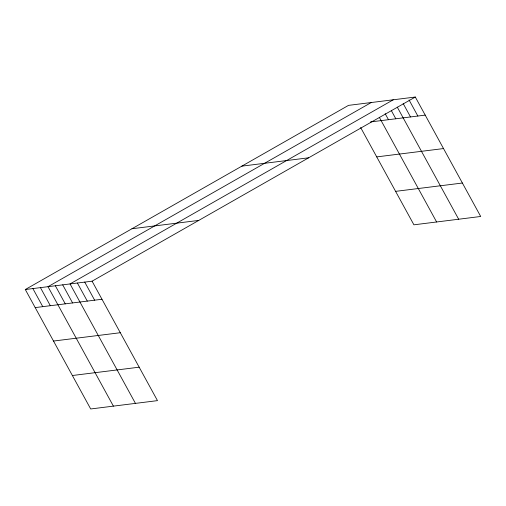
<?xml version="1.0" encoding="UTF-8"?>
<svg xmlns="http://www.w3.org/2000/svg" width="506" height="506" viewBox="0 0 506 506"><rect width="100%" height="100%" fill="white"/><g stroke="black" fill="none" stroke-linecap="round" stroke-linejoin="round"><path stroke-width="0.76" d="M25.3 289.521L92.086 281.184L157.48 400.632L90.694 408.968L25.3 289.521L348.52 105.368L415.306 97.032L480.7 216.479L413.914 224.816L360.658 127.544M371.227 102.535L48.007 286.687L113.401 406.135M393.263 99.783L70.043 283.936L135.444 403.383M92.086 281.184L415.306 97.032M370.531 121.933L425.204 115.115M241.855 166.139L308.641 157.802M376.73 156.898L443.515 148.568M395.603 191.363L462.389 183.027M131.965 228.75L198.75 220.414M35.199 307.597L101.984 299.267M53.516 341.05L120.295 332.72M72.383 375.515L139.169 367.185M409.057 99.96L417.855 116.032M403.181 103.553L410.511 116.949M397.299 107.152L458.664 219.231M391.416 110.744L395.818 118.784M385.174 113.673L388.469 119.694M379.291 117.265L436.621 221.982M84.736 282.101L94.635 300.185M77.393 283.018L87.291 301.102M62.7 284.853L72.598 302.936M55.356 285.77L65.255 303.853M40.436 287.629L50.334 305.713M32.871 288.572L42.77 306.655"/></g></svg>
